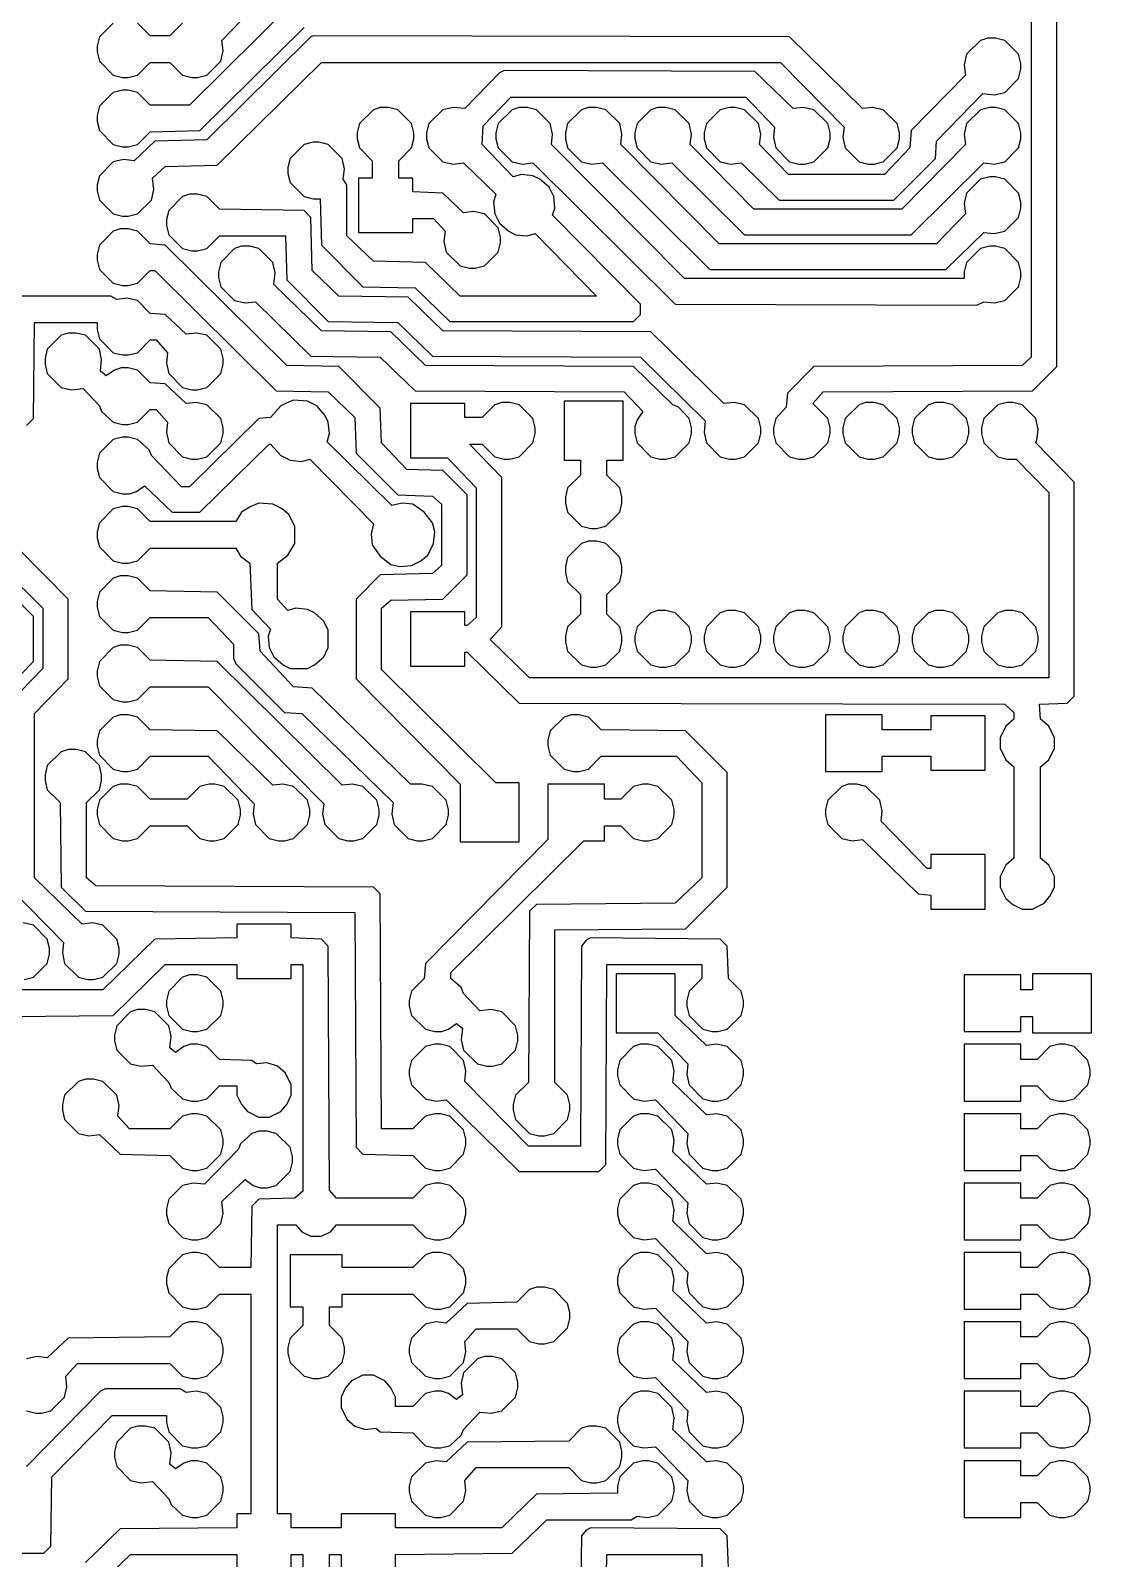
# Model space of a CAD drawing. Header units: millimetres. Extents: x 2 to 82, y 1 to 183.
# Drawn here: x 43 to 81.9, y 95.1 to 151 of the extents above; entities that cross this region are included whole.
import ezdxf

# ---------------------------------------------------------------- set-up
doc = ezdxf.new("R2010")
doc.units = ezdxf.units.MM
doc.layers.add('Default', color=70, linetype='Continuous')

msp = doc.modelspace()

# ---------------------------------------------------------------- linework, layer by layer
at = {"layer": 'Default'}
for points in [[(79.671333, 168.867667), (79.671333, 139.022667), (79.332667, 138.726333), (71.712667, 138.684), (70.739, 137.710333), (70.696667, 137.202333), (70.315667, 136.779), (70.231, 136.440333), (70.231, 136.228667), (70.315667, 135.89), (70.823667, 135.382), (71.162333, 135.297333), (71.374, 135.297333), (71.712667, 135.382), (72.220667, 135.89), (72.305333, 136.228667), (72.305333, 136.440333), (72.220667, 136.779), (71.670333, 137.329333), (72.051333, 137.752667), (79.713667, 137.795), (80.602667, 138.684), (80.602667, 169.545)], [(46.058667, 151.257), (45.550667, 150.749), (45.466, 150.410333), (45.466, 150.198667), (45.550667, 149.86), (46.058667, 149.352), (46.397333, 149.267333), (46.609, 149.267333), (46.947667, 149.352), (47.413333, 149.817667), (48.133, 149.817667), (48.598667, 149.352), (48.937333, 149.267333), (49.149, 149.267333), (49.487667, 149.352), (49.995667, 149.86), (50.080333, 150.241), (50.038, 150.622), (51.392667, 152.019)], [(52.662667, 152.019), (48.852667, 148.251333), (47.413333, 148.251333), (46.947667, 148.717), (46.609, 148.801667), (46.397333, 148.801667), (46.058667, 148.717), (45.550667, 148.209), (45.466, 147.870333), (45.466, 147.658667), (45.550667, 147.32), (46.058667, 146.812), (46.397333, 146.727333), (46.609, 146.727333), (46.947667, 146.812), (47.413333, 147.277667), (49.233667, 147.32), (53.043667, 151.087667)], [(48.598667, 151.257), (48.133, 150.791333), (47.413333, 150.791333), (46.947667, 151.257)], [(53.382333, 150.791333), (53.382333, 150.791333), (53.297667, 150.749), (49.487667, 146.981333), (47.582667, 146.939), (46.820667, 146.219333), (46.439667, 146.261667), (46.058667, 146.177), (45.550667, 145.669), (45.466, 145.330333), (45.466, 145.118667), (45.550667, 144.78), (46.058667, 144.272), (46.397333, 144.187333), (46.609, 144.187333), (46.947667, 144.272), (47.455667, 144.78), (47.540333, 145.161), (47.498, 145.584333), (47.963667, 146.007667), (49.868667, 146.05), (53.678667, 149.817667), (70.485, 149.817667), (72.813333, 147.447), (72.771, 147.066), (72.855667, 146.685), (73.363667, 146.177), (73.702333, 146.092333), (73.914, 146.092333), (74.252667, 146.177), (74.760667, 146.685), (74.845333, 147.023667), (74.845333, 147.235333), (74.760667, 147.574), (74.252667, 148.082), (73.871667, 148.166667), (73.490667, 148.124333), (70.823667, 150.749), (53.382333, 150.791333)], [(78.062667, 150.706667), (78.062667, 150.706667), (77.808667, 150.622), (77.300667, 150.114), (77.216, 149.733), (77.258333, 149.352), (75.268667, 147.32), (75.226333, 146.685), (74.295, 145.711333), (70.781333, 145.711333), (69.723, 146.812), (69.765333, 147.193), (69.680667, 147.574), (69.172667, 148.082), (68.834, 148.166667), (68.622333, 148.166667), (68.283667, 148.082), (67.775667, 147.574), (67.691, 147.235333), (67.691, 147.023667), (67.775667, 146.685), (68.283667, 146.177), (68.664667, 146.092333), (69.045667, 146.134667), (70.442667, 144.78), (74.633667, 144.78), (76.157667, 146.304), (76.2, 146.939), (77.893333, 148.674667), (78.316667, 148.632333), (78.697667, 148.717), (79.205667, 149.225), (79.290333, 149.563667), (79.290333, 149.775333), (79.205667, 150.114), (78.697667, 150.622), (78.359, 150.706667), (78.062667, 150.706667)], [(60.367333, 149.521333), (60.367333, 149.521333), (60.198, 149.436667), (58.928, 148.124333), (58.504667, 148.166667), (58.123667, 148.082), (57.615667, 147.574), (57.531, 147.235333), (57.531, 147.023667), (57.615667, 146.685), (58.123667, 146.177), (58.504667, 146.092333), (58.885667, 146.134667), (60.071, 144.991667), (59.986333, 144.695333), (60.028667, 144.272), (60.198, 143.933333), (60.536667, 143.637), (60.790667, 143.51), (61.214, 143.467667), (61.510333, 143.552333), (63.754, 141.266333), (58.758667, 141.266333), (57.488667, 142.494), (55.583667, 142.536333), (54.61, 143.467667), (54.61, 145.330333), (54.483, 145.542), (54.525333, 145.923), (54.440667, 146.304), (53.932667, 146.812), (53.594, 146.896667), (53.382333, 146.896667), (53.043667, 146.812), (52.535667, 146.304), (52.451, 145.965333), (52.451, 145.753667), (52.535667, 145.415), (53.043667, 144.907), (53.382333, 144.822333), (53.636333, 144.822333), (53.678667, 143.129), (55.202667, 141.605), (57.107667, 141.562667), (58.377667, 140.335), (65.108667, 140.335), (65.362667, 140.589), (65.362667, 140.97), (62.145333, 144.229667), (62.23, 144.483667), (62.187667, 144.907), (62.018333, 145.245667), (61.679667, 145.542), (61.425667, 145.669), (61.002333, 145.711333), (60.706, 145.626667), (59.563, 146.812), (59.605333, 147.489333), (60.621333, 148.547667), (69.215, 148.547667), (70.273333, 147.447), (70.231, 147.066), (70.315667, 146.685), (70.823667, 146.177), (71.162333, 146.092333), (71.374, 146.092333), (71.712667, 146.177), (72.220667, 146.685), (72.305333, 147.023667), (72.305333, 147.235333), (72.220667, 147.574), (71.712667, 148.082), (71.331667, 148.166667), (70.950667, 148.124333), (69.553667, 149.479), (60.367333, 149.521333)], [(55.837667, 148.166667), (55.837667, 148.166667), (55.583667, 148.082), (55.075667, 147.574), (54.991, 147.235333), (54.991, 147.023667), (55.075667, 146.685), (55.541333, 146.219333), (55.541333, 145.584333), (55.033333, 145.584333), (55.033333, 143.594667), (57.023, 143.594667), (57.023, 144.102667), (57.785, 144.102667), (58.208333, 143.637), (58.166, 143.256), (58.250667, 142.875), (58.758667, 142.367), (59.097333, 142.282333), (59.309, 142.282333), (59.647667, 142.367), (60.155667, 142.875), (60.240333, 143.213667), (60.240333, 143.425333), (60.155667, 143.764), (59.647667, 144.272), (59.266667, 144.356667), (58.885667, 144.314333), (58.123667, 145.034), (57.023, 145.076333), (57.023, 145.584333), (56.515, 145.584333), (56.515, 146.219333), (56.980667, 146.685), (57.065333, 147.023667), (57.065333, 147.235333), (56.980667, 147.574), (56.472667, 148.082), (56.134, 148.166667), (55.837667, 148.166667)], [(60.917667, 148.166667), (60.917667, 148.166667), (60.663667, 148.082), (60.155667, 147.574), (60.071, 147.235333), (60.071, 147.023667), (60.155667, 146.685), (60.663667, 146.177), (61.044667, 146.092333), (61.425667, 146.134667), (66.632667, 140.97), (77.681667, 140.927667), (77.935667, 141.054667), (78.316667, 141.012333), (78.697667, 141.097), (79.205667, 141.605), (79.290333, 141.943667), (79.290333, 142.155333), (79.205667, 142.494), (78.697667, 143.002), (78.359, 143.086667), (78.147333, 143.086667), (77.808667, 143.002), (77.300667, 142.494), (77.216, 142.155333), (77.216, 141.901333), (66.971333, 141.901333), (62.103, 146.812), (62.145333, 147.193), (62.060667, 147.574), (61.552667, 148.082), (61.214, 148.166667), (60.917667, 148.166667)], [(63.457667, 148.166667), (63.457667, 148.166667), (63.203667, 148.082), (62.695667, 147.574), (62.611, 147.235333), (62.611, 147.023667), (62.695667, 146.685), (63.203667, 146.177), (63.584667, 146.092333), (63.965667, 146.134667), (67.902667, 142.24), (76.538667, 142.24), (77.935667, 143.594667), (78.316667, 143.552333), (78.697667, 143.637), (79.205667, 144.145), (79.290333, 144.483667), (79.290333, 144.695333), (79.205667, 145.034), (78.697667, 145.542), (78.359, 145.626667), (78.147333, 145.626667), (77.808667, 145.542), (77.300667, 145.034), (77.216, 144.653), (77.258333, 144.272), (76.2, 143.171333), (68.241333, 143.171333), (64.643, 146.812), (64.685333, 147.193), (64.600667, 147.574), (64.092667, 148.082), (63.754, 148.166667), (63.457667, 148.166667)], [(65.997667, 148.166667), (65.997667, 148.166667), (65.743667, 148.082), (65.235667, 147.574), (65.151, 147.235333), (65.151, 147.023667), (65.235667, 146.685), (65.743667, 146.177), (66.124667, 146.092333), (66.505667, 146.134667), (69.172667, 143.51), (75.268667, 143.51), (77.935667, 146.134667), (78.316667, 146.092333), (78.697667, 146.177), (79.205667, 146.685), (79.290333, 147.023667), (79.290333, 147.235333), (79.205667, 147.574), (78.697667, 148.082), (78.359, 148.166667), (78.147333, 148.166667), (77.808667, 148.082), (77.300667, 147.574), (77.216, 147.193), (77.258333, 146.812), (74.93, 144.441333), (69.511333, 144.441333), (67.183, 146.812), (67.225333, 147.193), (67.140667, 147.574), (66.632667, 148.082), (66.294, 148.166667), (65.997667, 148.166667)], [(48.852667, 144.991667), (48.852667, 144.991667), (48.598667, 144.907), (48.090667, 144.399), (48.006, 144.060333), (48.006, 143.848667), (48.090667, 143.51), (48.598667, 143.002), (48.937333, 142.917333), (49.149, 142.917333), (49.487667, 143.002), (49.953333, 143.467667), (52.366333, 143.467667), (52.408667, 141.859), (53.932667, 140.335), (56.472667, 140.292667), (57.742667, 139.065), (65.362667, 139.022667), (67.733333, 136.694333), (67.691, 136.271), (67.775667, 135.89), (68.283667, 135.382), (68.622333, 135.297333), (68.834, 135.297333), (69.172667, 135.382), (69.680667, 135.89), (69.765333, 136.228667), (69.765333, 136.440333), (69.680667, 136.779), (69.172667, 137.287), (68.791667, 137.371667), (68.410667, 137.329333), (65.743667, 139.954), (58.123667, 139.996333), (56.853667, 141.224), (54.313667, 141.266333), (53.34, 142.197667), (53.297667, 144.145), (53.043667, 144.399), (49.953333, 144.441333), (49.487667, 144.907), (49.149, 144.991667), (48.852667, 144.991667)], [(46.312667, 143.721667), (46.312667, 143.721667), (46.058667, 143.637), (45.550667, 143.129), (45.466, 142.790333), (45.466, 142.578667), (45.550667, 142.24), (46.058667, 141.732), (46.397333, 141.647333), (46.609, 141.647333), (46.947667, 141.732), (47.413333, 142.197667), (47.582667, 142.197667), (52.027667, 137.795), (53.932667, 137.752667), (54.906333, 136.821333), (54.948667, 135.509), (56.472667, 133.985), (57.742667, 133.942667), (58.081333, 133.646333), (58.081333, 131.402667), (57.742667, 131.106333), (55.837667, 131.064), (54.948667, 130.175), (54.948667, 127.254), (58.758667, 123.401667), (58.758667, 121.285), (60.917667, 121.285), (60.917667, 123.444), (60.071, 123.444), (55.88, 127.592667), (55.88, 129.836333), (56.218667, 130.132667), (58.123667, 130.175), (59.012667, 131.064), (59.012667, 133.985), (58.123667, 134.874), (56.811333, 134.916333), (55.88, 135.89), (55.837667, 137.16), (54.313667, 138.684), (52.408667, 138.726333), (47.963667, 143.129), (47.413333, 143.171333), (46.947667, 143.637), (46.609, 143.721667), (46.312667, 143.721667)], [(50.757667, 143.086667), (50.757667, 143.086667), (50.503667, 143.002), (49.995667, 142.494), (49.911, 142.155333), (49.911, 141.943667), (49.995667, 141.605), (50.503667, 141.097), (50.884667, 141.012333), (51.265667, 141.054667), (53.297667, 139.065), (55.837667, 139.022667), (57.107667, 137.795), (64.77, 137.752667), (65.447333, 137.033), (65.235667, 136.736667), (65.151, 136.482667), (65.151, 136.228667), (65.235667, 135.89), (65.743667, 135.382), (66.082333, 135.297333), (66.294, 135.297333), (66.632667, 135.382), (67.140667, 135.89), (67.225333, 136.228667), (67.225333, 136.440333), (67.140667, 136.779), (66.759667, 137.202333), (66.548, 137.287), (65.108667, 138.684), (57.488667, 138.726333), (56.218667, 139.954), (53.678667, 139.996333), (51.943, 141.689667), (51.985333, 142.113), (51.900667, 142.494), (51.392667, 143.002), (51.054, 143.086667), (50.757667, 143.086667)], [(42.883667, 136.525), (43.137667, 136.779), (43.18, 140.292667), (45.466, 140.292667), (45.466, 140.038667), (45.550667, 139.7), (46.058667, 139.192), (46.397333, 139.107333), (46.609, 139.107333), (46.947667, 139.192), (47.413333, 139.657667), (47.625, 139.657667), (48.048333, 139.192), (48.006, 138.811), (48.090667, 138.43), (48.598667, 137.922), (48.937333, 137.837333), (49.149, 137.837333), (49.487667, 137.922), (49.995667, 138.43), (50.080333, 138.768667), (50.080333, 138.980333), (49.995667, 139.319), (49.487667, 139.827), (49.106667, 139.911667), (48.725667, 139.869333), (47.963667, 140.589), (47.413333, 140.631333), (46.947667, 141.097), (46.566667, 141.181667), (46.185667, 141.139333), (45.974, 141.266333), (42.587333, 141.266333)], [(44.407667, 139.911667), (44.407667, 139.911667), (44.153667, 139.827), (43.645667, 139.319), (43.561, 138.980333), (43.561, 138.768667), (43.645667, 138.43), (44.153667, 137.922), (44.534667, 137.837333), (44.958, 137.879667), (45.550667, 137.244667), (45.635333, 137.033), (46.058667, 136.652), (46.397333, 136.567333), (46.609, 136.567333), (46.947667, 136.652), (47.413333, 137.117667), (47.625, 137.117667), (48.048333, 136.652), (48.006, 136.271), (48.090667, 135.89), (48.598667, 135.382), (48.937333, 135.297333), (49.149, 135.297333), (49.487667, 135.382), (49.995667, 135.89), (50.080333, 136.228667), (50.080333, 136.440333), (49.995667, 136.779), (49.487667, 137.287), (49.106667, 137.371667), (48.725667, 137.329333), (47.963667, 138.049), (47.413333, 138.091333), (46.947667, 138.557), (46.609, 138.641667), (46.355, 138.641667), (46.101, 138.557), (45.804667, 138.345333), (45.593, 138.514667), (45.635333, 138.938), (45.550667, 139.319), (45.042667, 139.827), (44.704, 139.911667), (44.407667, 139.911667)], [(52.662667, 137.456333), (52.662667, 137.456333), (52.451, 137.371667), (52.197, 137.244667), (51.816, 136.821333), (51.392667, 136.779), (48.852667, 134.281333), (48.556333, 134.281333), (47.455667, 135.424333), (47.371, 135.636), (46.947667, 136.017), (46.609, 136.101667), (46.397333, 136.101667), (46.058667, 136.017), (45.550667, 135.509), (45.466, 135.170333), (45.466, 134.958667), (45.550667, 134.62), (46.058667, 134.112), (46.397333, 134.027333), (46.651333, 134.027333), (46.905333, 134.112), (47.201667, 134.323667), (48.217667, 133.35), (49.233667, 133.35), (51.773667, 135.847667), (51.816, 135.847667), (52.197, 135.424333), (52.535667, 135.255), (52.959, 135.212667), (53.255333, 135.297333), (55.583667, 132.926667), (55.499, 132.545667), (55.541333, 132.164667), (55.837667, 131.741333), (56.218667, 131.445), (56.557333, 131.360333), (56.980667, 131.402667), (57.319333, 131.572), (57.573333, 131.783667), (57.785, 132.207), (57.827333, 132.630333), (57.742667, 132.969), (57.446333, 133.35), (57.023, 133.646333), (56.642, 133.688667), (56.261, 133.604), (53.890333, 135.932333), (53.975, 136.228667), (53.932667, 136.652), (53.805667, 136.906), (53.509333, 137.244667), (53.170667, 137.414), (52.662667, 137.456333)], [(60.282667, 137.371667), (60.282667, 137.371667), (60.028667, 137.287), (59.563, 136.821333), (58.928, 136.821333), (58.928, 137.329333), (56.938333, 137.329333), (56.938333, 135.339667), (58.293, 135.339667), (59.351333, 134.239), (59.351333, 129.497667), (59.012667, 129.201333), (58.928, 129.201333), (58.928, 129.709333), (56.938333, 129.709333), (56.938333, 127.719667), (58.928, 127.719667), (58.928, 128.227667), (59.012667, 128.227667), (60.917667, 126.365), (78.697667, 126.322667), (79.036333, 126.026333), (79.036333, 125.772333), (78.74, 125.518333), (78.528333, 125.095), (78.528333, 124.714), (78.74, 124.290667), (79.036333, 124.036667), (79.036333, 120.692333), (78.74, 120.438333), (78.528333, 120.015), (78.528333, 119.634), (78.74, 119.210667), (78.994, 118.999), (79.332667, 118.829667), (79.713667, 118.829667), (80.137, 119.041333), (80.348667, 119.295333), (80.518, 119.634), (80.518, 120.015), (80.306333, 120.438333), (80.01, 120.692333), (80.01, 124.036667), (80.306333, 124.290667), (80.518, 124.714), (80.518, 125.095), (80.306333, 125.518333), (80.01, 125.772333), (79.967667, 126.322667), (80.983667, 126.365), (81.237667, 126.619), (81.237667, 134.450667), (79.840667, 135.89), (79.883, 136.059333), (79.925333, 136.398), (79.840667, 136.779), (79.332667, 137.287), (78.994, 137.371667), (78.782333, 137.371667), (78.443667, 137.287), (77.935667, 136.779), (77.851, 136.440333), (77.851, 136.228667), (77.935667, 135.89), (78.443667, 135.382), (78.782333, 135.297333), (79.121, 135.297333), (80.306333, 134.069667), (80.306333, 127.296333), (61.298667, 127.296333), (59.859333, 128.693333), (60.282667, 129.159), (60.282667, 134.62), (59.097333, 135.847667), (59.563, 135.847667), (60.028667, 135.382), (60.367333, 135.297333), (60.579, 135.297333), (60.917667, 135.382), (61.425667, 135.89), (61.510333, 136.228667), (61.510333, 136.440333), (61.425667, 136.779), (60.917667, 137.287), (60.579, 137.371667), (60.282667, 137.371667)], [(62.568667, 137.414), (62.568667, 137.414), (62.568667, 135.255), (63.161333, 135.255), (63.161333, 134.704667), (62.695667, 134.239), (62.611, 133.900333), (62.611, 133.688667), (62.695667, 133.35), (63.203667, 132.842), (63.542333, 132.757333), (63.754, 132.757333), (64.092667, 132.842), (64.600667, 133.35), (64.685333, 133.688667), (64.685333, 133.900333), (64.600667, 134.239), (64.135, 134.704667), (64.135, 135.255), (64.727667, 135.255), (64.727667, 137.414), (62.568667, 137.414)], [(73.617667, 137.371667), (73.617667, 137.371667), (73.363667, 137.287), (72.855667, 136.779), (72.771, 136.440333), (72.771, 136.228667), (72.855667, 135.89), (73.363667, 135.382), (73.702333, 135.297333), (73.914, 135.297333), (74.252667, 135.382), (74.760667, 135.89), (74.845333, 136.228667), (74.845333, 136.440333), (74.760667, 136.779), (74.252667, 137.287), (73.914, 137.371667), (73.617667, 137.371667)], [(76.157667, 137.371667), (76.157667, 137.371667), (75.903667, 137.287), (75.395667, 136.779), (75.311, 136.440333), (75.311, 136.228667), (75.395667, 135.89), (75.903667, 135.382), (76.242333, 135.297333), (76.454, 135.297333), (76.792667, 135.382), (77.300667, 135.89), (77.385333, 136.228667), (77.385333, 136.440333), (77.300667, 136.779), (76.792667, 137.287), (76.454, 137.371667), (76.157667, 137.371667)], [(42.248667, 119.634), (44.238333, 117.602), (44.196, 117.221), (44.280667, 116.84), (44.788667, 116.332), (45.127333, 116.247333), (45.339, 116.247333), (45.677667, 116.332), (46.185667, 116.84), (46.270333, 117.178667), (46.270333, 117.390333), (46.185667, 117.729), (45.677667, 118.237), (45.296667, 118.321667), (44.915667, 118.279333), (43.18, 119.972667), (43.18, 125.984), (44.407667, 127.254), (44.407667, 130.175), (39.878, 134.747)], [(39.200667, 134.069667), (43.476333, 129.836333), (43.476333, 127.635), (42.248667, 126.365)], [(51.392667, 133.688667), (51.392667, 133.688667), (51.096333, 133.561667), (50.757667, 133.35), (50.546, 133.011333), (47.413333, 133.011333), (46.947667, 133.477), (46.609, 133.561667), (46.397333, 133.561667), (46.058667, 133.477), (45.550667, 132.969), (45.466, 132.630333), (45.466, 132.418667), (45.550667, 132.08), (46.058667, 131.572), (46.397333, 131.487333), (46.609, 131.487333), (46.947667, 131.572), (47.413333, 132.037667), (50.546, 132.037667), (50.715333, 131.741333), (51.054, 131.487333), (51.138667, 129.794), (51.816, 129.074333), (51.731333, 128.820333), (51.773667, 128.397), (51.943, 128.058333), (52.281667, 127.762), (52.535667, 127.635), (53.170667, 127.635), (53.424667, 127.762), (53.763333, 128.058333), (53.932667, 128.397), (53.932667, 129.032), (53.763333, 129.370667), (53.424667, 129.667), (53.170667, 129.794), (52.747333, 129.836333), (52.451, 129.751667), (52.07, 130.175), (52.07, 131.487333), (52.451, 131.783667), (52.705, 132.207), (52.705, 132.842), (52.493333, 133.265333), (52.239333, 133.477), (51.900667, 133.646333), (51.392667, 133.688667)], [(63.457667, 132.291667), (63.457667, 132.291667), (63.203667, 132.207), (62.695667, 131.699), (62.611, 131.360333), (62.611, 131.148667), (62.695667, 130.81), (63.161333, 130.344333), (63.161333, 129.624667), (62.695667, 129.159), (62.611, 128.820333), (62.611, 128.608667), (62.695667, 128.27), (63.203667, 127.762), (63.542333, 127.677333), (63.754, 127.677333), (64.092667, 127.762), (64.600667, 128.27), (64.685333, 128.608667), (64.685333, 128.820333), (64.600667, 129.159), (64.135, 129.624667), (64.135, 130.344333), (64.600667, 130.81), (64.685333, 131.148667), (64.685333, 131.360333), (64.600667, 131.699), (64.092667, 132.207), (63.754, 132.291667), (63.457667, 132.291667)], [(41.275, 125.984), (43.137667, 127.889), (43.137667, 129.54), (41.613667, 131.064)], [(46.312667, 131.021667), (46.312667, 131.021667), (46.058667, 130.937), (45.550667, 130.429), (45.466, 130.090333), (45.466, 129.878667), (45.550667, 129.54), (46.058667, 129.032), (46.397333, 128.947333), (46.609, 128.947333), (46.947667, 129.032), (47.413333, 129.497667), (49.53, 129.497667), (50.461333, 128.524), (50.461333, 128.016), (50.546, 127.804333), (52.324, 126.026333), (52.959, 125.984), (56.303333, 122.724333), (56.261, 122.301), (56.345667, 121.92), (56.853667, 121.412), (57.192333, 121.327333), (57.404, 121.327333), (57.742667, 121.412), (58.250667, 121.92), (58.335333, 122.258667), (58.335333, 122.470333), (58.250667, 122.809), (57.742667, 123.317), (57.361667, 123.401667), (56.938333, 123.401667), (53.34, 126.915333), (52.662667, 126.957667), (51.435, 128.27), (51.392667, 128.905), (49.868667, 130.429), (47.413333, 130.471333), (46.947667, 130.937), (46.609, 131.021667), (46.312667, 131.021667)], [(65.997667, 129.751667), (65.997667, 129.751667), (65.743667, 129.667), (65.235667, 129.159), (65.151, 128.820333), (65.151, 128.608667), (65.235667, 128.27), (65.743667, 127.762), (66.082333, 127.677333), (66.294, 127.677333), (66.632667, 127.762), (67.140667, 128.27), (67.225333, 128.608667), (67.225333, 128.820333), (67.140667, 129.159), (66.632667, 129.667), (66.294, 129.751667), (65.997667, 129.751667)], [(68.537667, 129.751667), (68.537667, 129.751667), (68.283667, 129.667), (67.775667, 129.159), (67.691, 128.820333), (67.691, 128.608667), (67.775667, 128.27), (68.283667, 127.762), (68.622333, 127.677333), (68.834, 127.677333), (69.172667, 127.762), (69.680667, 128.27), (69.765333, 128.608667), (69.765333, 128.820333), (69.680667, 129.159), (69.172667, 129.667), (68.834, 129.751667), (68.537667, 129.751667)], [(71.077667, 129.751667), (71.077667, 129.751667), (70.823667, 129.667), (70.315667, 129.159), (70.231, 128.820333), (70.231, 128.608667), (70.315667, 128.27), (70.823667, 127.762), (71.162333, 127.677333), (71.374, 127.677333), (71.712667, 127.762), (72.220667, 128.27), (72.305333, 128.608667), (72.305333, 128.820333), (72.220667, 129.159), (71.712667, 129.667), (71.374, 129.751667), (71.077667, 129.751667)], [(73.617667, 129.751667), (73.617667, 129.751667), (73.363667, 129.667), (72.855667, 129.159), (72.771, 128.820333), (72.771, 128.608667), (72.855667, 128.27), (73.363667, 127.762), (73.702333, 127.677333), (73.914, 127.677333), (74.252667, 127.762), (74.760667, 128.27), (74.845333, 128.608667), (74.845333, 128.820333), (74.760667, 129.159), (74.252667, 129.667), (73.914, 129.751667), (73.617667, 129.751667)], [(76.157667, 129.751667), (76.157667, 129.751667), (75.903667, 129.667), (75.395667, 129.159), (75.311, 128.820333), (75.311, 128.608667), (75.395667, 128.27), (75.903667, 127.762), (76.242333, 127.677333), (76.454, 127.677333), (76.792667, 127.762), (77.300667, 128.27), (77.385333, 128.608667), (77.385333, 128.820333), (77.300667, 129.159), (76.792667, 129.667), (76.454, 129.751667), (76.157667, 129.751667)], [(78.697667, 129.751667), (78.697667, 129.751667), (78.443667, 129.667), (77.935667, 129.159), (77.851, 128.820333), (77.851, 128.608667), (77.935667, 128.27), (78.443667, 127.762), (78.782333, 127.677333), (78.994, 127.677333), (79.332667, 127.762), (79.840667, 128.27), (79.925333, 128.608667), (79.925333, 128.820333), (79.840667, 129.159), (79.332667, 129.667), (78.994, 129.751667), (78.697667, 129.751667)], [(46.312667, 128.481667), (46.312667, 128.481667), (46.058667, 128.397), (45.550667, 127.889), (45.466, 127.550333), (45.466, 127.338667), (45.550667, 127), (46.058667, 126.492), (46.397333, 126.407333), (46.609, 126.407333), (46.947667, 126.492), (47.413333, 126.957667), (49.53, 126.957667), (53.763333, 122.682), (53.721, 122.301), (53.805667, 121.92), (54.313667, 121.412), (54.652333, 121.327333), (54.864, 121.327333), (55.202667, 121.412), (55.710667, 121.92), (55.795333, 122.258667), (55.795333, 122.470333), (55.710667, 122.809), (55.202667, 123.317), (54.821667, 123.401667), (54.440667, 123.359333), (49.868667, 127.889), (47.413333, 127.931333), (46.947667, 128.397), (46.609, 128.481667), (46.312667, 128.481667)], [(46.312667, 125.941667), (46.312667, 125.941667), (46.058667, 125.857), (45.550667, 125.349), (45.466, 125.010333), (45.466, 124.798667), (45.550667, 124.46), (46.058667, 123.952), (46.397333, 123.867333), (46.609, 123.867333), (46.947667, 123.952), (47.413333, 124.417667), (49.53, 124.417667), (51.223333, 122.682), (51.181, 122.301), (51.265667, 121.92), (51.773667, 121.412), (52.112333, 121.327333), (52.324, 121.327333), (52.662667, 121.412), (53.170667, 121.92), (53.255333, 122.258667), (53.255333, 122.470333), (53.170667, 122.809), (52.662667, 123.317), (52.281667, 123.401667), (51.900667, 123.359333), (49.868667, 125.349), (47.413333, 125.391333), (46.947667, 125.857), (46.609, 125.941667), (46.312667, 125.941667)], [(62.822667, 125.941667), (62.822667, 125.941667), (62.568667, 125.857), (62.060667, 125.349), (61.976, 125.010333), (61.976, 124.798667), (62.060667, 124.46), (62.568667, 123.952), (62.907333, 123.867333), (63.119, 123.867333), (63.457667, 123.952), (63.923333, 124.417667), (66.675, 124.417667), (67.606333, 123.444), (67.606333, 119.972667), (66.632667, 119.041333), (61.552667, 118.999), (61.298667, 118.745), (61.256333, 112.479667), (60.790667, 112.014), (60.706, 111.675333), (60.706, 111.463667), (60.790667, 111.125), (61.298667, 110.617), (61.637333, 110.532333), (61.849, 110.532333), (62.187667, 110.617), (62.695667, 111.125), (62.780333, 111.463667), (62.780333, 111.675333), (62.695667, 112.014), (62.23, 112.479667), (62.23, 118.067667), (67.013667, 118.11), (68.537667, 119.634), (68.537667, 123.825), (67.013667, 125.349), (63.923333, 125.391333), (63.457667, 125.857), (63.119, 125.941667), (62.822667, 125.941667)], [(72.136, 125.941667), (72.136, 125.941667), (72.136, 123.867333), (74.210333, 123.867333), (74.210333, 124.417667), (75.988333, 124.417667), (75.988333, 123.909667), (77.978, 123.909667), (77.978, 125.899333), (75.988333, 125.899333), (75.988333, 125.391333), (74.210333, 125.391333), (74.210333, 125.941667), (72.136, 125.941667)], [(44.407667, 124.671667), (44.407667, 124.671667), (44.153667, 124.587), (43.645667, 124.079), (43.561, 123.740333), (43.561, 123.528667), (43.645667, 123.19), (44.111333, 122.724333), (44.153667, 119.634), (45.042667, 118.745), (54.906333, 118.702667), (54.948667, 110.109), (55.202667, 109.855), (57.023, 109.812667), (57.488667, 109.347), (57.827333, 109.262333), (58.039, 109.262333), (58.377667, 109.347), (58.885667, 109.855), (58.970333, 110.193667), (58.970333, 110.405333), (58.885667, 110.744), (58.377667, 111.252), (58.039, 111.336667), (57.827333, 111.336667), (57.488667, 111.252), (57.023, 110.786333), (55.88, 110.786333), (55.837667, 119.38), (55.583667, 119.634), (45.423667, 119.676333), (45.085, 119.972667), (45.085, 122.724333), (45.550667, 123.19), (45.635333, 123.528667), (45.635333, 123.740333), (45.550667, 124.079), (45.042667, 124.587), (44.704, 124.671667), (44.407667, 124.671667)], [(46.312667, 123.401667), (46.312667, 123.401667), (46.058667, 123.317), (45.550667, 122.809), (45.466, 122.470333), (45.466, 122.258667), (45.550667, 121.92), (46.058667, 121.412), (46.397333, 121.327333), (46.609, 121.327333), (46.947667, 121.412), (47.413333, 121.877667), (48.768, 121.877667), (49.233667, 121.412), (49.572333, 121.327333), (49.784, 121.327333), (50.122667, 121.412), (50.630667, 121.92), (50.715333, 122.258667), (50.715333, 122.470333), (50.630667, 122.809), (50.122667, 123.317), (49.784, 123.401667), (49.572333, 123.401667), (49.233667, 123.317), (48.768, 122.851333), (47.413333, 122.851333), (46.947667, 123.317), (46.609, 123.401667), (46.312667, 123.401667)], [(61.976, 123.401667), (61.976, 123.401667), (61.976, 121.369667), (57.488667, 116.84), (57.446333, 116.289667), (56.980667, 115.824), (56.896, 115.485333), (56.896, 115.273667), (56.980667, 114.935), (57.488667, 114.427), (57.827333, 114.342333), (58.081333, 114.342333), (58.335333, 114.427), (58.631667, 114.638667), (58.843333, 114.469333), (58.801, 114.046), (58.885667, 113.665), (59.393667, 113.157), (59.732333, 113.072333), (59.944, 113.072333), (60.282667, 113.157), (60.790667, 113.665), (60.875333, 114.003667), (60.875333, 114.215333), (60.790667, 114.554), (60.282667, 115.062), (59.901667, 115.146667), (59.478333, 115.104333), (58.885667, 115.739333), (58.801, 115.951), (58.42, 116.289667), (58.42, 116.501333), (63.288333, 121.327333), (64.050333, 121.327333), (64.050333, 121.877667), (64.643, 121.877667), (65.108667, 121.412), (65.447333, 121.327333), (65.659, 121.327333), (65.997667, 121.412), (66.505667, 121.92), (66.590333, 122.258667), (66.590333, 122.470333), (66.505667, 122.809), (65.997667, 123.317), (65.659, 123.401667), (65.447333, 123.401667), (65.108667, 123.317), (64.643, 122.851333), (64.050333, 122.851333), (64.050333, 123.401667), (61.976, 123.401667)], [(72.982667, 123.401667), (72.982667, 123.401667), (72.728667, 123.317), (72.220667, 122.809), (72.136, 122.470333), (72.136, 122.258667), (72.220667, 121.92), (72.728667, 121.412), (73.109667, 121.327333), (73.490667, 121.369667), (75.522667, 119.38), (75.988333, 119.337667), (75.988333, 118.829667), (77.978, 118.829667), (77.978, 120.819333), (75.988333, 120.819333), (75.988333, 120.311333), (75.861333, 120.311333), (74.168, 122.047), (74.210333, 122.428), (74.125667, 122.809), (73.617667, 123.317), (73.279, 123.401667), (72.982667, 123.401667)], [(56.388, 94.699667), (56.388, 95.207667), (60.663667, 95.25), (61.933667, 96.477667), (65.024, 96.477667), (65.235667, 96.604667), (65.616667, 96.562333), (65.997667, 96.647), (66.505667, 97.155), (66.590333, 97.493667), (66.590333, 97.705333), (66.505667, 98.044), (65.997667, 98.552), (65.659, 98.636667), (65.447333, 98.636667), (65.108667, 98.552), (64.600667, 98.044), (64.516, 97.705333), (64.516, 97.451333), (61.552667, 97.409), (60.282667, 96.181333), (56.388, 96.181333), (56.388, 96.689333), (54.398333, 96.689333), (54.398333, 96.181333), (52.578, 96.181333), (52.578, 96.689333), (52.07, 96.689333), (52.07, 107.272667), (52.747333, 107.272667), (52.959, 107.018667), (53.297667, 106.849333), (53.678667, 106.849333), (54.017333, 107.018667), (54.229, 107.272667), (57.023, 107.272667), (57.488667, 106.807), (57.827333, 106.722333), (58.039, 106.722333), (58.377667, 106.807), (58.885667, 107.315), (58.970333, 107.653667), (58.970333, 107.865333), (58.885667, 108.204), (58.377667, 108.712), (58.039, 108.796667), (57.827333, 108.796667), (57.488667, 108.712), (57.023, 108.246333), (54.229, 108.246333), (53.975, 108.542667), (53.932667, 117.475), (53.678667, 117.729), (52.578, 117.771333), (52.578, 118.279333), (50.588333, 118.279333), (50.588333, 117.771333), (47.582667, 117.729), (45.677667, 115.866333), (42.333333, 115.866333)], [(42.799, 116.247333), (43.137667, 116.332), (43.645667, 116.84), (43.730333, 117.178667), (43.730333, 117.390333), (43.645667, 117.729), (43.137667, 118.237), (42.756667, 118.321667)], [(63.542333, 117.771333), (63.542333, 117.771333), (63.373, 117.686667), (63.203667, 117.475), (63.161333, 110.151333), (61.256333, 110.151333), (58.928, 112.522), (58.970333, 112.903), (58.885667, 113.284), (58.377667, 113.792), (58.039, 113.876667), (57.827333, 113.876667), (57.488667, 113.792), (56.980667, 113.284), (56.896, 112.945333), (56.896, 112.733667), (56.980667, 112.395), (57.488667, 111.887), (57.869667, 111.802333), (58.250667, 111.844667), (60.917667, 109.22), (63.838667, 109.22), (64.092667, 109.474), (64.135, 116.797667), (67.606333, 116.797667), (67.606333, 116.289667), (67.140667, 115.824), (67.056, 115.485333), (67.056, 115.273667), (67.140667, 114.935), (67.648667, 114.427), (67.987333, 114.342333), (68.199, 114.342333), (68.537667, 114.427), (69.045667, 114.935), (69.130333, 115.273667), (69.130333, 115.485333), (69.045667, 115.824), (68.58, 116.289667), (68.537667, 117.475), (68.283667, 117.729), (63.542333, 117.771333)], [(42.333333, 114.892667), (46.058667, 114.935), (47.963667, 116.797667), (50.588333, 116.797667), (50.588333, 116.289667), (52.578, 116.289667), (52.578, 116.797667), (53.001333, 116.797667), (53.001333, 108.500333), (52.705, 108.246333), (51.392667, 108.204), (51.138667, 107.95), (51.096333, 105.706333), (49.953333, 105.706333), (49.487667, 106.172), (49.149, 106.256667), (48.937333, 106.256667), (48.598667, 106.172), (48.090667, 105.664), (48.006, 105.325333), (48.006, 105.113667), (48.090667, 104.775), (48.598667, 104.267), (48.937333, 104.182333), (49.149, 104.182333), (49.487667, 104.267), (49.953333, 104.732667), (51.096333, 104.732667), (51.096333, 96.689333), (50.588333, 96.689333), (50.588333, 96.181333), (46.312667, 96.139), (45.042667, 94.911333)], [(48.852667, 116.416667), (48.852667, 116.416667), (48.598667, 116.332), (48.090667, 115.824), (48.006, 115.485333), (48.006, 115.273667), (48.090667, 114.935), (48.598667, 114.427), (48.937333, 114.342333), (49.149, 114.342333), (49.487667, 114.427), (49.995667, 114.935), (50.080333, 115.273667), (50.080333, 115.485333), (49.995667, 115.824), (49.487667, 116.332), (49.149, 116.416667), (48.852667, 116.416667)], [(64.473667, 116.459), (64.473667, 116.459), (64.473667, 114.3), (65.997667, 114.3), (67.098333, 113.157), (67.056, 112.776), (67.140667, 112.395), (67.648667, 111.887), (67.987333, 111.802333), (68.199, 111.802333), (68.537667, 111.887), (69.045667, 112.395), (69.130333, 112.733667), (69.130333, 112.945333), (69.045667, 113.284), (68.537667, 113.792), (68.156667, 113.876667), (67.775667, 113.834333), (66.632667, 114.935), (66.632667, 116.459), (64.473667, 116.459)], [(79.713667, 116.459), (79.713667, 116.459), (79.713667, 115.866333), (79.290333, 115.866333), (79.290333, 116.416667), (77.216, 116.416667), (77.216, 114.342333), (79.290333, 114.342333), (79.290333, 114.892667), (79.713667, 114.892667), (79.713667, 114.3), (81.872667, 114.3), (81.872667, 116.459), (79.713667, 116.459)], [(46.947667, 115.146667), (46.947667, 115.146667), (46.693667, 115.062), (46.185667, 114.554), (46.101, 114.215333), (46.101, 114.003667), (46.185667, 113.665), (46.693667, 113.157), (47.074667, 113.072333), (47.498, 113.114667), (48.090667, 112.479667), (48.175333, 112.268), (48.598667, 111.887), (48.937333, 111.802333), (49.149, 111.802333), (49.487667, 111.887), (49.953333, 112.352667), (50.588333, 112.352667), (50.588333, 112.014), (50.757667, 111.675333), (50.969333, 111.421333), (51.392667, 111.209667), (51.773667, 111.209667), (52.197, 111.421333), (52.408667, 111.675333), (52.578, 112.014), (52.578, 112.395), (52.366333, 112.818333), (52.07, 113.072333), (51.689, 113.199333), (51.308, 113.157), (51.138667, 113.284), (49.953333, 113.326333), (49.487667, 113.792), (49.149, 113.876667), (48.895, 113.876667), (48.641, 113.792), (48.344667, 113.580333), (48.133, 113.749667), (48.175333, 114.173), (48.090667, 114.554), (47.582667, 115.062), (47.244, 115.146667), (46.947667, 115.146667)], [(65.362667, 113.876667), (65.362667, 113.876667), (65.108667, 113.792), (64.600667, 113.284), (64.516, 112.945333), (64.516, 112.733667), (64.600667, 112.395), (65.108667, 111.887), (65.489667, 111.802333), (65.913, 111.844667), (67.098333, 110.617), (67.056, 110.236), (67.140667, 109.855), (67.648667, 109.347), (67.987333, 109.262333), (68.199, 109.262333), (68.537667, 109.347), (69.045667, 109.855), (69.130333, 110.193667), (69.130333, 110.405333), (69.045667, 110.744), (68.537667, 111.252), (68.156667, 111.336667), (67.775667, 111.294333), (66.548, 112.479667), (66.590333, 112.903), (66.505667, 113.284), (65.997667, 113.792), (65.659, 113.876667), (65.362667, 113.876667)], [(77.216, 113.876667), (77.216, 113.876667), (77.216, 111.802333), (79.290333, 111.802333), (79.290333, 112.352667), (79.883, 112.352667), (80.348667, 111.887), (80.687333, 111.802333), (80.899, 111.802333), (81.237667, 111.887), (81.745667, 112.395), (81.830333, 112.733667), (81.830333, 112.945333), (81.745667, 113.284), (81.237667, 113.792), (80.899, 113.876667), (80.687333, 113.876667), (80.348667, 113.792), (79.883, 113.326333), (79.290333, 113.326333), (79.290333, 113.876667), (77.216, 113.876667)], [(45.042667, 112.606667), (45.042667, 112.606667), (44.788667, 112.522), (44.280667, 112.014), (44.196, 111.675333), (44.196, 111.463667), (44.280667, 111.125), (44.788667, 110.617), (45.169667, 110.532333), (45.550667, 110.574667), (46.312667, 109.855), (48.133, 109.812667), (48.598667, 109.347), (48.937333, 109.262333), (49.149, 109.262333), (49.487667, 109.347), (49.995667, 109.855), (50.080333, 110.193667), (50.080333, 110.405333), (49.995667, 110.744), (49.487667, 111.252), (49.149, 111.336667), (48.937333, 111.336667), (48.598667, 111.252), (48.133, 110.786333), (46.651333, 110.786333), (46.228, 111.252), (46.270333, 111.633), (46.185667, 112.014), (45.677667, 112.522), (45.339, 112.606667), (45.042667, 112.606667)], [(65.362667, 111.336667), (65.362667, 111.336667), (65.108667, 111.252), (64.600667, 110.744), (64.516, 110.405333), (64.516, 110.193667), (64.600667, 109.855), (65.108667, 109.347), (65.489667, 109.262333), (65.913, 109.304667), (67.098333, 108.077), (67.056, 107.696), (67.140667, 107.315), (67.648667, 106.807), (67.987333, 106.722333), (68.199, 106.722333), (68.537667, 106.807), (69.045667, 107.315), (69.130333, 107.653667), (69.130333, 107.865333), (69.045667, 108.204), (68.537667, 108.712), (68.156667, 108.796667), (67.775667, 108.754333), (66.548, 109.939667), (66.590333, 110.363), (66.505667, 110.744), (65.997667, 111.252), (65.659, 111.336667), (65.362667, 111.336667)], [(77.216, 111.336667), (77.216, 111.336667), (77.216, 109.262333), (79.290333, 109.262333), (79.290333, 109.812667), (79.883, 109.812667), (80.348667, 109.347), (80.687333, 109.262333), (80.899, 109.262333), (81.237667, 109.347), (81.745667, 109.855), (81.830333, 110.193667), (81.830333, 110.405333), (81.745667, 110.744), (81.237667, 111.252), (80.899, 111.336667), (80.687333, 111.336667), (80.348667, 111.252), (79.883, 110.786333), (79.290333, 110.786333), (79.290333, 111.336667), (77.216, 111.336667)], [(51.392667, 110.701667), (51.392667, 110.701667), (51.138667, 110.617), (50.715333, 110.236), (50.630667, 110.024333), (49.403, 108.754333), (48.979667, 108.796667), (48.598667, 108.712), (48.090667, 108.204), (48.006, 107.865333), (48.006, 107.653667), (48.090667, 107.315), (48.598667, 106.807), (48.937333, 106.722333), (49.149, 106.722333), (49.487667, 106.807), (49.995667, 107.315), (50.080333, 107.696), (50.038, 108.119333), (50.884667, 108.923667), (51.181, 108.712), (51.435, 108.627333), (51.689, 108.627333), (52.027667, 108.712), (52.535667, 109.22), (52.620333, 109.558667), (52.620333, 109.770333), (52.535667, 110.109), (52.027667, 110.617), (51.689, 110.701667), (51.392667, 110.701667)], [(65.362667, 108.796667), (65.362667, 108.796667), (65.108667, 108.712), (64.600667, 108.204), (64.516, 107.865333), (64.516, 107.653667), (64.600667, 107.315), (65.108667, 106.807), (65.489667, 106.722333), (65.913, 106.764667), (67.098333, 105.537), (67.056, 105.156), (67.140667, 104.775), (67.648667, 104.267), (67.987333, 104.182333), (68.199, 104.182333), (68.537667, 104.267), (69.045667, 104.775), (69.130333, 105.113667), (69.130333, 105.325333), (69.045667, 105.664), (68.537667, 106.172), (68.156667, 106.256667), (67.775667, 106.214333), (66.548, 107.399667), (66.590333, 107.823), (66.505667, 108.204), (65.997667, 108.712), (65.659, 108.796667), (65.362667, 108.796667)], [(77.216, 108.796667), (77.216, 108.796667), (77.216, 106.722333), (79.290333, 106.722333), (79.290333, 107.272667), (79.883, 107.272667), (80.348667, 106.807), (80.687333, 106.722333), (80.899, 106.722333), (81.237667, 106.807), (81.745667, 107.315), (81.830333, 107.653667), (81.830333, 107.865333), (81.745667, 108.204), (81.237667, 108.712), (80.899, 108.796667), (80.687333, 108.796667), (80.348667, 108.712), (79.883, 108.246333), (79.290333, 108.246333), (79.290333, 108.796667), (77.216, 108.796667)], [(57.742667, 106.256667), (57.742667, 106.256667), (57.488667, 106.172), (57.023, 105.706333), (54.440667, 105.706333), (54.440667, 106.172), (52.535667, 106.172), (52.535667, 104.267), (53.001333, 104.267), (53.001333, 103.589667), (52.535667, 103.124), (52.451, 102.785333), (52.451, 102.573667), (52.535667, 102.235), (53.043667, 101.727), (53.382333, 101.642333), (53.594, 101.642333), (53.932667, 101.727), (54.440667, 102.235), (54.525333, 102.573667), (54.525333, 102.785333), (54.440667, 103.124), (53.975, 103.589667), (53.975, 104.267), (54.440667, 104.267), (54.440667, 104.732667), (57.023, 104.732667), (57.488667, 104.267), (57.827333, 104.182333), (58.039, 104.182333), (58.377667, 104.267), (58.885667, 104.775), (58.970333, 105.113667), (58.970333, 105.325333), (58.885667, 105.664), (58.377667, 106.172), (58.039, 106.256667), (57.742667, 106.256667)], [(65.362667, 106.256667), (65.362667, 106.256667), (65.108667, 106.172), (64.600667, 105.664), (64.516, 105.325333), (64.516, 105.113667), (64.600667, 104.775), (65.108667, 104.267), (65.489667, 104.182333), (65.913, 104.224667), (67.098333, 102.997), (67.056, 102.616), (67.140667, 102.235), (67.648667, 101.727), (67.987333, 101.642333), (68.199, 101.642333), (68.537667, 101.727), (69.045667, 102.235), (69.130333, 102.573667), (69.130333, 102.785333), (69.045667, 103.124), (68.537667, 103.632), (68.156667, 103.716667), (67.775667, 103.674333), (66.548, 104.859667), (66.590333, 105.283), (66.505667, 105.664), (65.997667, 106.172), (65.659, 106.256667), (65.362667, 106.256667)], [(77.216, 106.256667), (77.216, 106.256667), (77.216, 104.182333), (79.290333, 104.182333), (79.290333, 104.732667), (79.883, 104.732667), (80.348667, 104.267), (80.687333, 104.182333), (80.899, 104.182333), (81.237667, 104.267), (81.745667, 104.775), (81.830333, 105.113667), (81.830333, 105.325333), (81.745667, 105.664), (81.237667, 106.172), (80.899, 106.256667), (80.687333, 106.256667), (80.348667, 106.172), (79.883, 105.706333), (79.290333, 105.706333), (79.290333, 106.256667), (77.216, 106.256667)], [(61.552667, 104.986667), (61.552667, 104.986667), (61.298667, 104.902), (60.833, 104.436333), (59.012667, 104.394), (58.250667, 103.674333), (57.869667, 103.716667), (57.488667, 103.632), (56.980667, 103.124), (56.896, 102.785333), (56.896, 102.573667), (56.980667, 102.235), (57.488667, 101.727), (57.827333, 101.642333), (58.039, 101.642333), (58.377667, 101.727), (58.885667, 102.235), (58.970333, 102.616), (58.928, 102.997), (59.351333, 103.462667), (60.833, 103.462667), (61.298667, 102.997), (61.637333, 102.912333), (61.849, 102.912333), (62.187667, 102.997), (62.695667, 103.505), (62.780333, 103.843667), (62.780333, 104.055333), (62.695667, 104.394), (62.187667, 104.902), (61.849, 104.986667), (61.552667, 104.986667)], [(48.852667, 103.716667), (48.852667, 103.716667), (48.598667, 103.632), (48.133, 103.166333), (44.407667, 103.124), (43.645667, 102.404333), (43.264667, 102.446667), (42.883667, 102.362)], [(42.883667, 100.457), (43.222333, 100.372333), (43.434, 100.372333), (43.772667, 100.457), (44.280667, 100.965), (44.365333, 101.346), (44.323, 101.727), (44.746333, 102.192667), (48.133, 102.192667), (48.598667, 101.727), (48.937333, 101.642333), (49.149, 101.642333), (49.487667, 101.727), (49.995667, 102.235), (50.080333, 102.573667), (50.080333, 102.785333), (49.995667, 103.124), (49.487667, 103.632), (49.149, 103.716667), (48.852667, 103.716667)], [(65.362667, 103.716667), (65.362667, 103.716667), (65.108667, 103.632), (64.600667, 103.124), (64.516, 102.785333), (64.516, 102.573667), (64.600667, 102.235), (65.108667, 101.727), (65.489667, 101.642333), (65.913, 101.684667), (67.098333, 100.457), (67.056, 100.076), (67.140667, 99.695), (67.648667, 99.187), (67.987333, 99.102333), (68.199, 99.102333), (68.537667, 99.187), (69.045667, 99.695), (69.130333, 100.033667), (69.130333, 100.245333), (69.045667, 100.584), (68.537667, 101.092), (68.156667, 101.176667), (67.775667, 101.134333), (66.548, 102.319667), (66.590333, 102.743), (66.505667, 103.124), (65.997667, 103.632), (65.659, 103.716667), (65.362667, 103.716667)], [(77.216, 103.716667), (77.216, 103.716667), (77.216, 101.642333), (79.290333, 101.642333), (79.290333, 102.192667), (79.883, 102.192667), (80.348667, 101.727), (80.687333, 101.642333), (80.899, 101.642333), (81.237667, 101.727), (81.745667, 102.235), (81.830333, 102.573667), (81.830333, 102.785333), (81.745667, 103.124), (81.237667, 103.632), (80.899, 103.716667), (80.687333, 103.716667), (80.348667, 103.632), (79.883, 103.166333), (79.290333, 103.166333), (79.290333, 103.716667), (77.216, 103.716667)], [(59.647667, 102.446667), (59.647667, 102.446667), (59.393667, 102.362), (58.885667, 101.854), (58.801, 101.473), (58.843333, 101.049667), (58.631667, 100.880333), (58.335333, 101.092), (58.081333, 101.176667), (57.827333, 101.176667), (57.488667, 101.092), (57.023, 100.626333), (56.388, 100.626333), (56.388, 100.965), (56.218667, 101.303667), (56.007, 101.557667), (55.583667, 101.769333), (55.202667, 101.769333), (54.779333, 101.557667), (54.567667, 101.303667), (54.398333, 100.965), (54.398333, 100.584), (54.61, 100.160667), (54.906333, 99.906667), (55.287333, 99.779667), (55.668333, 99.822), (55.837667, 99.695), (57.023, 99.652667), (57.488667, 99.187), (57.827333, 99.102333), (58.039, 99.102333), (58.377667, 99.187), (58.801, 99.568), (58.885667, 99.779667), (59.478333, 100.414667), (59.901667, 100.372333), (60.282667, 100.457), (60.790667, 100.965), (60.875333, 101.303667), (60.875333, 101.515333), (60.790667, 101.854), (60.282667, 102.362), (59.944, 102.446667), (59.647667, 102.446667)], [(38.692667, 95.25), (43.518667, 95.25), (43.772667, 95.504), (43.815, 98.044), (46.016333, 100.287667), (48.006, 100.287667), (48.006, 100.033667), (48.090667, 99.695), (48.598667, 99.187), (48.937333, 99.102333), (49.149, 99.102333), (49.487667, 99.187), (49.995667, 99.695), (50.080333, 100.033667), (50.080333, 100.245333), (49.995667, 100.584), (49.487667, 101.092), (49.106667, 101.176667), (48.725667, 101.134333), (48.514, 101.261333), (45.762333, 101.261333)], [(45.762333, 101.261333), (45.762333, 101.261333), (45.593, 101.176667), (42.883667, 98.425)], [(65.362667, 101.176667), (65.362667, 101.176667), (65.108667, 101.092), (64.600667, 100.584), (64.516, 100.245333), (64.516, 100.033667), (64.600667, 99.695), (65.108667, 99.187), (65.489667, 99.102333), (65.913, 99.144667), (67.098333, 97.917), (67.056, 97.536), (67.140667, 97.155), (67.648667, 96.647), (67.987333, 96.562333), (68.199, 96.562333), (68.537667, 96.647), (69.045667, 97.155), (69.130333, 97.493667), (69.130333, 97.705333), (69.045667, 98.044), (68.537667, 98.552), (68.156667, 98.636667), (67.775667, 98.594333), (66.548, 99.779667), (66.590333, 100.203), (66.505667, 100.584), (65.997667, 101.092), (65.659, 101.176667), (65.362667, 101.176667)], [(77.216, 101.176667), (77.216, 101.176667), (77.216, 99.102333), (79.290333, 99.102333), (79.290333, 99.652667), (79.883, 99.652667), (80.348667, 99.187), (80.687333, 99.102333), (80.899, 99.102333), (81.237667, 99.187), (81.745667, 99.695), (81.830333, 100.033667), (81.830333, 100.245333), (81.745667, 100.584), (81.237667, 101.092), (80.899, 101.176667), (80.687333, 101.176667), (80.348667, 101.092), (79.883, 100.626333), (79.290333, 100.626333), (79.290333, 101.176667), (77.216, 101.176667)], [(46.947667, 99.906667), (46.947667, 99.906667), (46.693667, 99.822), (46.185667, 99.314), (46.101, 98.975333), (46.101, 98.763667), (46.185667, 98.425), (46.693667, 97.917), (47.074667, 97.832333), (47.498, 97.874667), (48.090667, 97.239667), (48.175333, 97.028), (48.598667, 96.647), (48.937333, 96.562333), (49.149, 96.562333), (49.487667, 96.647), (49.995667, 97.155), (50.080333, 97.493667), (50.080333, 97.705333), (49.995667, 98.044), (49.487667, 98.552), (49.149, 98.636667), (48.895, 98.636667), (48.641, 98.552), (48.344667, 98.340333), (48.133, 98.509667), (48.175333, 98.933), (48.090667, 99.314), (47.582667, 99.822), (47.244, 99.906667), (46.947667, 99.906667)], [(63.457667, 99.906667), (63.457667, 99.906667), (63.203667, 99.822), (62.738, 99.356333), (59.012667, 99.314), (58.250667, 98.594333), (57.869667, 98.636667), (57.488667, 98.552), (56.980667, 98.044), (56.896, 97.705333), (56.896, 97.493667), (56.980667, 97.155), (57.488667, 96.647), (57.827333, 96.562333), (58.039, 96.562333), (58.377667, 96.647), (58.885667, 97.155), (58.970333, 97.536), (58.928, 97.917), (59.351333, 98.382667), (62.738, 98.382667), (63.203667, 97.917), (63.542333, 97.832333), (63.754, 97.832333), (64.092667, 97.917), (64.600667, 98.425), (64.685333, 98.763667), (64.685333, 98.975333), (64.600667, 99.314), (64.092667, 99.822), (63.754, 99.906667), (63.457667, 99.906667)], [(77.216, 98.636667), (77.216, 98.636667), (77.216, 96.562333), (79.290333, 96.562333), (79.290333, 97.112667), (79.883, 97.112667), (80.348667, 96.647), (80.687333, 96.562333), (80.899, 96.562333), (81.237667, 96.647), (81.745667, 97.155), (81.830333, 97.493667), (81.830333, 97.705333), (81.745667, 98.044), (81.237667, 98.552), (80.899, 98.636667), (80.687333, 98.636667), (80.348667, 98.552), (79.883, 98.086333), (79.290333, 98.086333), (79.290333, 98.636667), (77.216, 98.636667)], [(63.542333, 96.181333), (63.542333, 96.181333), (63.373, 96.096667), (63.203667, 95.885), (63.161333, 93.345)], [(68.58, 94.699667), (68.537667, 95.885), (68.283667, 96.139), (63.542333, 96.181333)], [(45.423667, 93.98), (46.693667, 95.207667), (50.588333, 95.207667), (50.588333, 94.699667)], [(52.578, 94.699667), (52.578, 95.207667), (53.001333, 95.207667), (53.001333, 84.116333)], [(53.975, 86.656333), (53.975, 95.207667), (54.398333, 95.207667), (54.398333, 94.699667)], [(64.092667, 92.964), (64.135, 95.207667), (67.606333, 95.207667), (67.606333, 94.699667)]]:
    msp.add_lwpolyline(points, dxfattribs=at)

doc.saveas('drawing.dxf')
